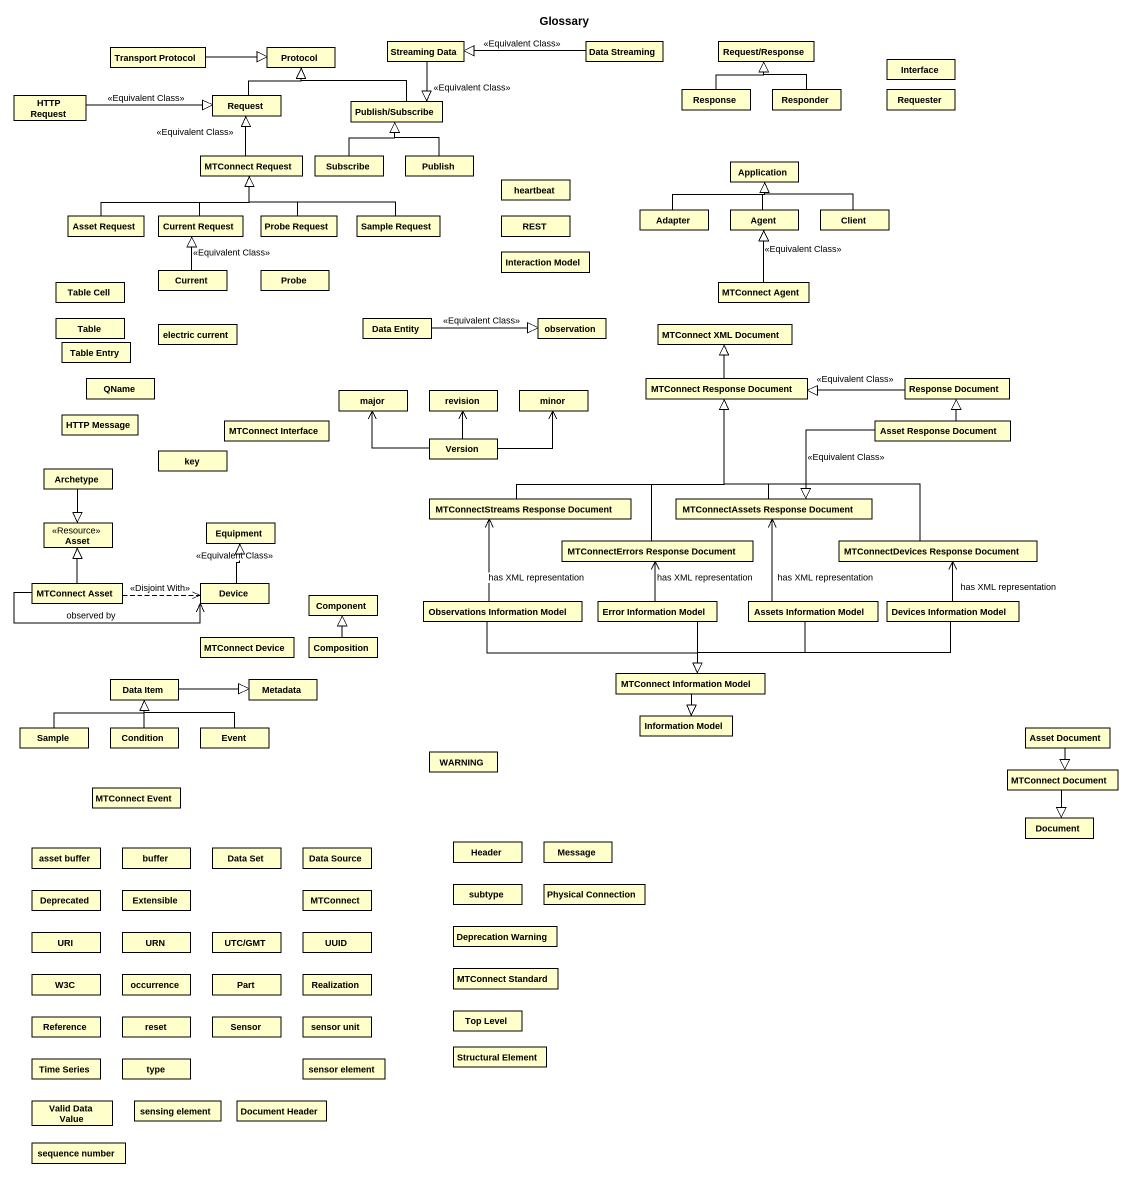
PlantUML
@startuml
title Glossary
hide circle
hide empty members
class "Transport Protocol" as Transport_Protocol
class "Protocol" as Protocol_
class "Streaming Data" as Streaming_Data
class "Data Streaming" as Data_Streaming
class "Request/Response" as Request_Response
class Response
class Responder
class "Interface" as Interface_
class Requester
class "HTTP Request" as HTTP_Request
class Request
class "Publish/Subscribe" as Publish_Subscribe
class "MTConnect Request" as MTConnect_Request
class Subscribe
class Publish
class Application
class heartbeat
class "Asset Request" as Asset_Request
class "Current Request" as Current_Request
class "Probe Request" as Probe_Request
class "Sample Request" as Sample_Request
class REST
class Adapter
class "Agent" as Agent_
class Client
class "Table Cell" as Table_Cell
class Current
class Probe
class "Interaction Model" as Interaction_Model
class "MTConnect Agent" as MTConnect_Agent
class Table
class "Data Entity" as Data_Entity
class observation
class "Table Entry" as Table_Entry
class "electric current" as electric_current
class "MTConnect XML Document" as MTConnect_XML_Document
class QName
class major
class revision
class minor
class "MTConnect Response Document" as MTConnect_Response_Document
class "Response Document" as Response_Document
class "HTTP Message" as HTTP_Message
class "MTConnect Interface" as MTConnect_Interface
class "Asset Response Document" as Asset_Response_Document
class Archetype
class key
class Version
class "MTConnectStreams Response Document" as MTConnectStreams_Response
class "MTConnectAssets Response Document" as MTConnectAssets_Response
class Asset <<Resource>>
class Equipment
class "MTConnectErrors Response Document" as MTConnectErrors_Response
class "MTConnectDevices Response Document" as MTConnectDevices_Response
class "MTConnect Asset" as MTConnect_Asset
class Device
class "Component" as Component_
class "Observations Information Model" as Observations_Information
class "Error Information Model" as Error_Information_Model
class "Assets Information Model" as Assets_Information_Model
class "Devices Information Model" as Devices_Information_Model
class "MTConnect Device" as MTConnect_Device
class Composition
class "Data Item" as Data_Item
class Metadata
class "MTConnect Information Model" as MTConnect_Information_Model
class Sample
class Condition
class Event
class "Information Model" as Information_Model
class "Asset Document" as Asset_Document
class WARNING
class "MTConnect Document" as MTConnect_Document
class "MTConnect Event" as MTConnect_Event
class Document
class "asset buffer" as asset_buffer
class buffer
class "Data Set" as Data_Set
class "Data Source" as Data_Source
class "Header" as Header_
class Message
class Deprecated
class Extensible
class MTConnect
class subtype
class "Physical Connection" as Physical_Connection
class URI
class URN
class "UTC/GMT" as UTC_GMT
class UUID
class "Deprecation Warning" as Deprecation_Warning
class W3C
class occurrence
class Part
class Realization
class "MTConnect Standard" as MTConnect_Standard
class Reference
class reset
class Sensor
class "sensor unit" as sensor_unit
class "Top Level" as Top_Level
class "Structural Element" as Structural_Element
class "Time Series" as Time_Series
class type
class "sensor element" as sensor_element
class "Valid Data Value" as Valid_Data_Value
class "sensing element" as sensing_element
class "Document Header" as Document_Header
class "sequence number" as sequence_number
Transport_Protocol -right-|> Protocol_
Streaming_Data --|> Publish_Subscribe : <<Equivalent Class>>
Data_Streaming -left-|> Streaming_Data : <<Equivalent Class>>
Response -up-|> Request_Response
Responder -up-|> Request_Response
HTTP_Request -right-|> Request : <<Equivalent Class>>
Request -up-|> Protocol_
Publish_Subscribe -left-|> Protocol_
MTConnect_Request -up-|> Request : <<Equivalent Class>>
Subscribe -up-|> Publish_Subscribe
Publish -up-|> Publish_Subscribe
Asset_Request -right-|> MTConnect_Request
Current_Request -up-|> MTConnect_Request
Probe_Request -up-|> MTConnect_Request
Sample_Request -left-|> MTConnect_Request
Adapter -right-|> Application
Agent_ -up-|> Application
Client -left-|> Application
Current -up-|> Current_Request : <<Equivalent Class>>
MTConnect_Agent -up-|> Agent_ : <<Equivalent Class>>
Data_Entity -right-|> observation : <<Equivalent Class>>
MTConnect_Response_Document -up-|> MTConnect_XML_Document
Response_Document -left-|> MTConnect_Response_Document : <<Equivalent Class>>
Asset_Response_Document -up-|> Response_Document
Asset_Response_Document -left-|> MTConnectAssets_Response : <<Equivalent Class>>
Archetype --|> Asset
Version -left-> major
Version -up-> revision
Version -right-> minor
MTConnectStreams_Response -up-|> MTConnect_Response_Document
MTConnectAssets_Response -up-|> MTConnect_Response_Document
MTConnectErrors_Response -up-|> MTConnect_Response_Document
MTConnectDevices_Response -up-|> MTConnect_Response_Document
MTConnect_Asset -up-|> Asset
MTConnect_Asset .right.> Device : <<Disjoint With>>
MTConnect_Asset -right-> Device : observed by
Device -up-|> Equipment : <<Equivalent Class>>
Observations_Information -up-> MTConnectStreams_Response : has XML representation
Observations_Information -right-|> MTConnect_Information_Model
Error_Information_Model -up-> MTConnectErrors_Response : has XML representation
Error_Information_Model --|> MTConnect_Information_Model
Assets_Information_Model -up-> MTConnectAssets_Response : has XML representation
Assets_Information_Model -left-|> MTConnect_Information_Model
Devices_Information_Model -up-> MTConnectDevices_Response : has XML representation
Devices_Information_Model -left-|> MTConnect_Information_Model
Composition -up-|> Component_
Data_Item -right-|> Metadata
MTConnect_Information_Model --|> Information_Model
Sample -right-|> Data_Item
Condition -up-|> Data_Item
Event -left-|> Data_Item
Asset_Document --|> MTConnect_Document
MTConnect_Document --|> Document
@enduml
